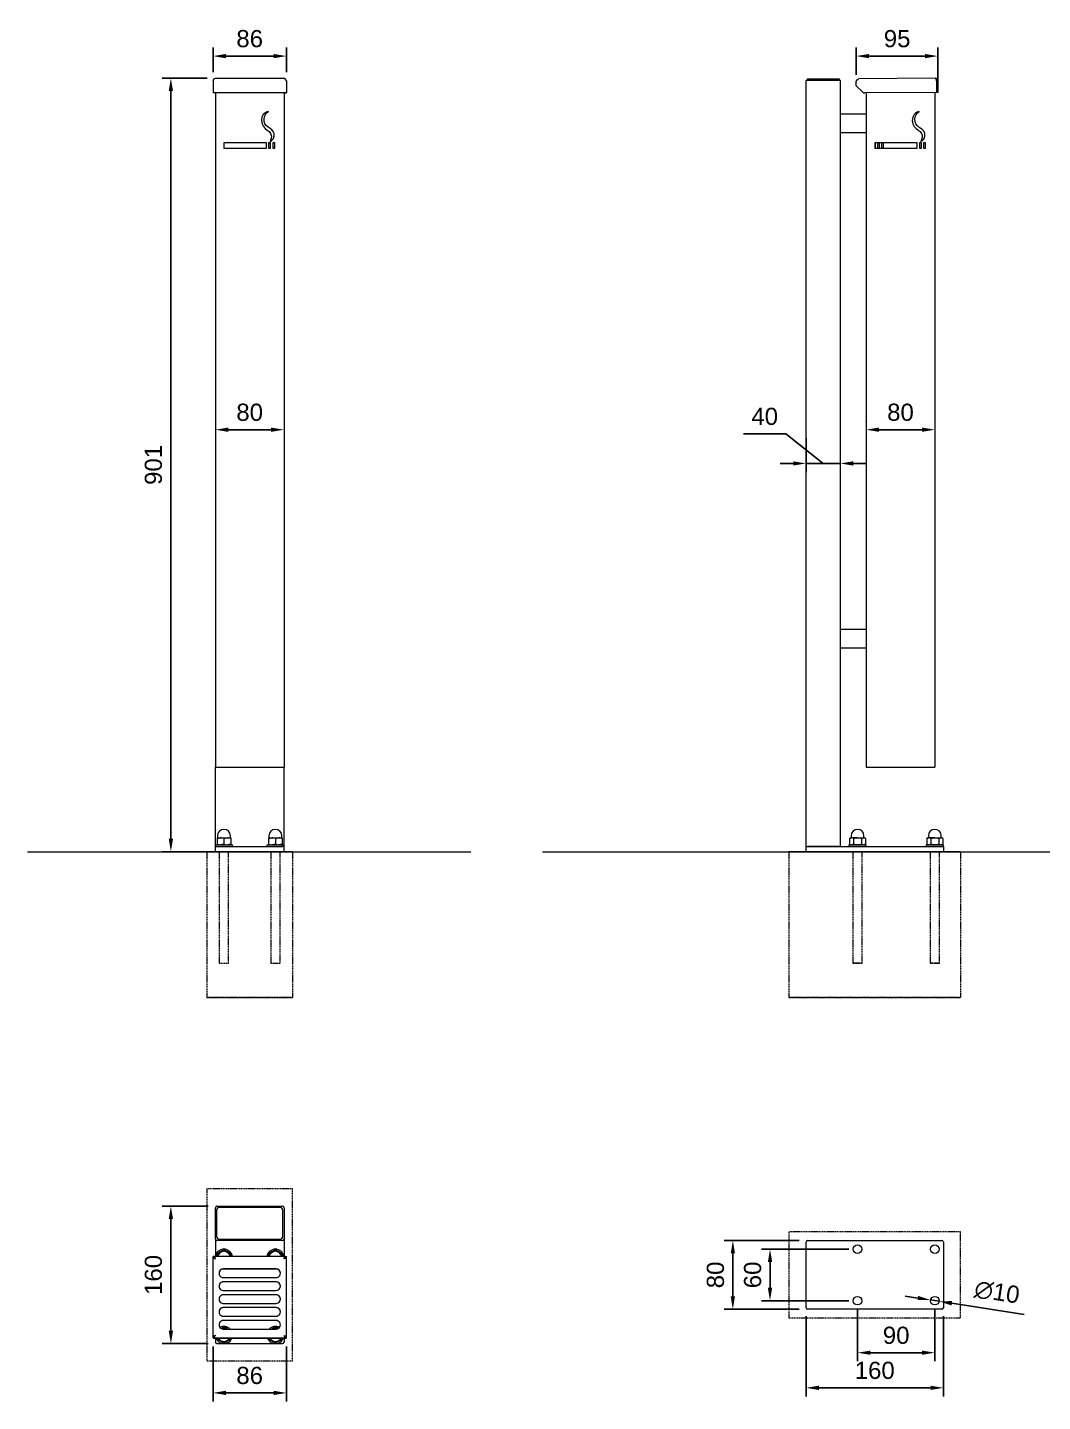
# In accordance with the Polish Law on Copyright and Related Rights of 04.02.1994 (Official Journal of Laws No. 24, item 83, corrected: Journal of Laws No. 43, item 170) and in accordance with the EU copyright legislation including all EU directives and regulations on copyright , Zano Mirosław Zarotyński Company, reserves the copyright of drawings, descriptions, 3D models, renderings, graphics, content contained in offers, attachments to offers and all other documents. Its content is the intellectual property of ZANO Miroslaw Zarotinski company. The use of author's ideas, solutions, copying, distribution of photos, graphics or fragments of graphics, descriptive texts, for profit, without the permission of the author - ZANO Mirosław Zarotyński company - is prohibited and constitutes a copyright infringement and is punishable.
# Model space of a CAD drawing. Header units: millimetres. Extents: x -98 to 2040, y 107 to 1708.
# Drawn here: x -98 to 1084, y 107 to 1708 of the extents above; entities that cross this region are included whole.
import ezdxf

# ---------------------------------------------------------------- set-up
doc = ezdxf.new("R2010")
doc.units = ezdxf.units.MM
doc.linetypes.add('HIDDEN', pattern=[1.905, 1.27, -0.635])
for name, color, linetype, lineweight in [('ZANO_R', 7, 'Continuous', 0), ('ZANO_R_przerywana', 7, 'HIDDEN', 0), ('ZANO_W', 1, 'Continuous', 0)]:
    doc.layers.add(name, color=color, linetype=linetype, lineweight=lineweight)
doc.styles.add('Arial', font='arial.ttf')
doc.styles.get("Standard").update_dxf_attribs({"font": 'ARIALUNI.TTF'})
doc.dimstyles.new('pl i ang', dxfattribs={"dimtxt": 50, "dimasz": 50, "dimexe": 1.25, "dimexo": 0.625, "dimgap": 10, "dimtad": 1, "dimtoh": 1, "dimtxsty": 'Standard', "dimcen": 2.5, "dimclrd": 1, "dimclre": 1, "dimclrt": 1, "dimadec": 0, "dimazin": 0, "dimtfac": 1, "dimtmove": 0, "dimatfit": 3, "dimfxl": 1, "dimarcsym": 1})

# ---------------------------------------------------------------- blocks, each defined once
blk = doc.blocks.new('*D413')
at = {"layer": 'ZANO_W', "color": 1, "lineweight": -2}
for p, q in [((868.7, 214.9), (868.7, 154.3)), ((958.7, 214.9), (958.7, 154.3)), ((883.7, 164.3), (943.7, 164.3))]:
    blk.add_line(p, q, dxfattribs=at)
at = {"layer": 'ZANO_W', "color": 1}
for points in [[(883.7, 166.8), (883.7, 161.8), (868.7, 164.3)], [(943.7, 161.8), (943.7, 166.8), (958.7, 164.3)]]:
    blk.add_solid(points, dxfattribs=at)
at = {"layer": 'ZANO_W', "color": 1, "insert": (913.7, 184.5), "char_height": 20, "attachment_point": 5, "style": 'Arial'}
blk.add_mtext('90', dxfattribs=at)
blk = doc.blocks.new('*D415')
at = {"layer": 'ZANO_W', "color": 1, "lineweight": -2}
for p, q in [((112.3, 335), (58.7, 335)), ((68.7, 189.9), (68.7, 320)), ((112.3, 174.9), (58.7, 174.9))]:
    blk.add_line(p, q, dxfattribs=at)
at = {"layer": 'ZANO_W', "color": 1}
for points in [[(71.2, 320), (66.2, 320), (68.7, 335)], [(66.2, 189.9), (71.2, 189.9), (68.7, 174.9)]]:
    blk.add_solid(points, dxfattribs=at)
at = {"layer": 'ZANO_W', "color": 1, "insert": (48.4, 254.9), "char_height": 20, "attachment_point": 5, "rotation": 90, "style": 'Arial'}
blk.add_mtext('160', dxfattribs=at)
blk = doc.blocks.new('*D416')
at = {"layer": 'ZANO_W', "color": 1, "lineweight": -2}
for p, q in [((117.8, 171.5), (117.8, 107.5)), ((203.3, 171.5), (203.3, 107.5)), ((132.8, 117.5), (188.3, 117.5))]:
    blk.add_line(p, q, dxfattribs=at)
at = {"layer": 'ZANO_W', "color": 1}
for points in [[(132.8, 120), (132.8, 115), (117.8, 117.5)], [(188.3, 115), (188.3, 120), (203.3, 117.5)]]:
    blk.add_solid(points, dxfattribs=at)
at = {"layer": 'ZANO_W', "color": 1, "insert": (160.5, 137.7), "char_height": 20, "attachment_point": 5, "style": 'Arial'}
blk.add_mtext('86', dxfattribs=at)
blk = doc.blocks.new('*D417')
at = {"layer": 'ZANO_W', "color": 1, "lineweight": -2}
for p, q in [((110.8, 1648.5), (58.7, 1648.5)), ((68.7, 1633.5), (68.7, 762.8)), ((110.5, 747.8), (58.7, 747.8))]:
    blk.add_line(p, q, dxfattribs=at)
at = {"layer": 'ZANO_W', "color": 1}
for points in [[(71.2, 1633.5), (66.2, 1633.5), (68.7, 1648.5)], [(66.2, 762.8), (71.2, 762.8), (68.7, 747.8)]]:
    blk.add_solid(points, dxfattribs=at)
at = {"layer": 'ZANO_W', "color": 1, "insert": (48.4, 1198.2), "char_height": 20, "attachment_point": 5, "rotation": 90, "style": 'Arial'}
blk.add_mtext('901', dxfattribs=at)
blk = doc.blocks.new('*D418')
at = {"layer": 'ZANO_W', "color": 1, "lineweight": -2}
for p, q in [((120.5, 1249.2), (120.5, 1249.2)), ((200.5, 1249.2), (200.5, 1249.2)), ((135.5, 1239.2), (185.5, 1239.2))]:
    blk.add_line(p, q, dxfattribs=at)
at = {"layer": 'ZANO_W', "color": 1}
for points in [[(135.5, 1241.7), (135.5, 1236.7), (120.5, 1239.2)], [(185.5, 1236.7), (185.5, 1241.7), (200.5, 1239.2)]]:
    blk.add_solid(points, dxfattribs=at)
at = {"layer": 'ZANO_W', "color": 1, "insert": (160.5, 1259.4), "char_height": 20, "attachment_point": 5, "style": 'Arial'}
blk.add_mtext('80', dxfattribs=at)
blk = doc.blocks.new('*D419')
at = {"layer": 'ZANO_W', "color": 1, "lineweight": -2}
for p, q in [((117.8, 1655.5), (117.8, 1684.3)), ((203.3, 1655.5), (203.3, 1684.3)), ((132.8, 1674.3), (188.3, 1674.3))]:
    blk.add_line(p, q, dxfattribs=at)
at = {"layer": 'ZANO_W', "color": 1}
for points in [[(132.8, 1676.8), (132.8, 1671.8), (117.8, 1674.3)], [(188.3, 1671.8), (188.3, 1676.8), (203.3, 1674.3)]]:
    blk.add_solid(points, dxfattribs=at)
at = {"layer": 'ZANO_W', "color": 1, "insert": (160.5, 1694.5), "char_height": 20, "attachment_point": 5, "style": 'Arial'}
blk.add_mtext('86', dxfattribs=at)
blk = doc.blocks.new('*D420')
at = {"layer": 'ZANO_W', "color": 1, "lineweight": -2}
for p, q in [((808.7, 206.7), (808.7, 113.4)), ((968.7, 206.7), (968.7, 113.4)), ((953.7, 123.4), (823.7, 123.4))]:
    blk.add_line(p, q, dxfattribs=at)
at = {"layer": 'ZANO_W', "color": 1}
for points in [[(823.7, 125.9), (823.7, 120.9), (808.7, 123.4)], [(953.7, 120.9), (953.7, 125.9), (968.7, 123.4)]]:
    blk.add_solid(points, dxfattribs=at)
at = {"layer": 'ZANO_W', "color": 1, "insert": (888.7, 143.6), "char_height": 20, "attachment_point": 5, "style": 'Arial'}
blk.add_mtext('160', dxfattribs=at)
blk = doc.blocks.new('*D422')
at = {"layer": 'ZANO_W', "color": 1, "lineweight": -2}
for p, q in [((858.7, 284.9), (756.7, 284.9)), ((766.7, 269.9), (766.7, 239.9)), ((858.7, 224.9), (756.7, 224.9))]:
    blk.add_line(p, q, dxfattribs=at)
at = {"layer": 'ZANO_W', "color": 1}
for points in [[(769.2, 269.9), (764.2, 269.9), (766.7, 284.9)], [(764.2, 239.9), (769.2, 239.9), (766.7, 224.9)]]:
    blk.add_solid(points, dxfattribs=at)
at = {"layer": 'ZANO_W', "color": 1, "insert": (746.5, 254.9), "char_height": 20, "attachment_point": 5, "rotation": 90, "style": 'Arial'}
blk.add_mtext('60', dxfattribs=at)
blk = doc.blocks.new('*D423')
at = {"layer": 'ZANO_W', "color": 1, "lineweight": -2}
for p, q in [((800.5, 295), (713.4, 295)), ((723.4, 280), (723.4, 229.9)), ((800.5, 214.9), (713.4, 214.9))]:
    blk.add_line(p, q, dxfattribs=at)
at = {"layer": 'ZANO_W', "color": 1}
for points in [[(725.9, 280), (720.9, 280), (723.4, 295)], [(720.9, 229.9), (725.9, 229.9), (723.4, 214.9)]]:
    blk.add_solid(points, dxfattribs=at)
at = {"layer": 'ZANO_W', "color": 1, "insert": (703.2, 254.9), "char_height": 20, "attachment_point": 5, "rotation": 90, "style": 'Arial'}
blk.add_mtext('80', dxfattribs=at)
blk = doc.blocks.new('*D424')
at = {"layer": 'ZANO_W', "color": 1, "lineweight": -2}
for p, q in [((878.7, 1248.9), (878.7, 1249.2)), ((958.7, 1249.2), (958.7, 1249.2)), ((893.7, 1239.2), (943.7, 1239.2))]:
    blk.add_line(p, q, dxfattribs=at)
at = {"layer": 'ZANO_W', "color": 1}
for points in [[(893.7, 1241.7), (893.7, 1236.7), (878.7, 1239.2)], [(943.7, 1236.7), (943.7, 1241.7), (958.7, 1239.2)]]:
    blk.add_solid(points, dxfattribs=at)
at = {"layer": 'ZANO_W', "color": 1, "insert": (918.7, 1259.4), "char_height": 20, "attachment_point": 5, "style": 'Arial'}
blk.add_mtext('80', dxfattribs=at)
blk = doc.blocks.new('*D425')
at = {"layer": 'ZANO_W', "color": 1, "lineweight": -2}
for p, q in [((735.8, 1234.4), (785.2, 1234.4)), ((785.2, 1234.4), (828.7, 1199.9)), ((808.7, 1229.2), (808.7, 1189.9)), ((848.7, 1209.9), (848.7, 1209.9)), ((793.7, 1199.9), (778.7, 1199.9)), ((848.7, 1199.9), (808.7, 1199.9)), ((863.7, 1199.9), (878.7, 1199.9))]:
    blk.add_line(p, q, dxfattribs=at)
at = {"layer": 'ZANO_W', "color": 1}
for points in [[(793.7, 1197.4), (793.7, 1202.4), (808.7, 1199.9)], [(863.7, 1202.4), (863.7, 1197.4), (848.7, 1199.9)]]:
    blk.add_solid(points, dxfattribs=at)
at = {"layer": 'ZANO_W', "color": 1, "insert": (760.5, 1254.6), "char_height": 20, "attachment_point": 5, "style": 'Arial'}
blk.add_mtext('40', dxfattribs=at)
blk = doc.blocks.new('*D426')
at = {"layer": 'ZANO_W', "color": 1, "lineweight": -2}
for p, q in [((867.2, 1652.3), (867.2, 1684.3)), ((962.3, 1642), (962.3, 1684.3)), ((947.3, 1674.3), (882.2, 1674.3))]:
    blk.add_line(p, q, dxfattribs=at)
at = {"layer": 'ZANO_W', "color": 1}
for points in [[(882.2, 1676.8), (882.2, 1671.8), (867.2, 1674.3)], [(947.3, 1671.8), (947.3, 1676.8), (962.3, 1674.3)]]:
    blk.add_solid(points, dxfattribs=at)
at = {"layer": 'ZANO_W', "color": 1, "insert": (914.8, 1694.5), "char_height": 20, "attachment_point": 5, "style": 'Arial'}
blk.add_mtext('95', dxfattribs=at)
blk = doc.blocks.new('*D427')
at = {"layer": 'ZANO_W', "color": 1, "lineweight": -2}
for p, q in [((939, 228), (924.1, 230.3)), ((953.8, 225.7), (963.7, 224.2)), ((1062.8, 208.8), (978.5, 221.9))]:
    blk.add_line(p, q, dxfattribs=at)
at = {"layer": 'ZANO_W', "color": 1}
for points in [[(938.6, 225.5), (939.3, 230.5), (953.8, 225.7)], [(978.9, 224.4), (978.1, 219.4), (963.7, 224.2)]]:
    blk.add_solid(points, dxfattribs=at)
at = {"layer": 'ZANO_W', "color": 1, "insert": (1031.2, 234.7), "char_height": 20, "attachment_point": 5, "rotation": 351.1793, "style": 'Arial'}
blk.add_mtext('∅10', dxfattribs=at)

msp = doc.modelspace()

# ---------------------------------------------------------------- linework, layer by layer
at = {"layer": 'ZANO_R'}
for p, q in [((120.8, 1648.5), (200.3, 1648.5)), ((959.2, 1648.5), (870.2, 1647.8)), ((117.8, 1645.5), (117.8, 1632)), ((203.3, 1645.5), (203.3, 1632)), ((808.7, 753.8), (808.7, 1645.9)), ((810.5, 1645.9), (808.7, 1645.9)), ((810.2, 1645.9), (810.2, 1647.9)), ((810.2, 1647.9), (813.2, 1647.9)), ((846.9, 1645.9), (810.5, 1645.9)), ((813.2, 1647.9), (844.2, 1647.9)), ((844.2, 1647.9), (847.2, 1647.9)), ((848.7, 1645.9), (846.9, 1645.9)), ((847.2, 1647.9), (847.2, 1645.9)), ((848.7, 753.8), (848.7, 1645.9)), ((867.2, 1639.8), (867.2, 1644.8)), ((874.9, 1632.3), (867.2, 1639.8)), ((960.6, 1645.5), (960.7, 1632)), ((962.2, 1645.5), (960.7, 1645.5)), ((960.7, 1645.5), (960.8, 1632)), ((962.2, 1645.5), (962.3, 1632)), ((117.8, 1632), (203.3, 1632)), ((117.8, 1632), (203.3, 1632)), ((117.8, 1632), (117.8, 1632)), ((119.3, 1632), (117.8, 1632)), ((117.8, 1632), (117.8, 1631.4)), ((119.3, 1631.4), (117.8, 1631.4)), ((119.3, 1632), (119.3, 1631.4)), ((120.5, 1632), (120.5, 846.3)), ((200.5, 1632), (200.5, 846.3)), ((201.8, 1632), (203.3, 1632)), ((201.8, 1632), (201.8, 1631.4)), ((201.8, 1631.4), (203.3, 1631.4)), ((203.3, 1632), (203.3, 1632)), ((203.3, 1632), (203.3, 1631.4)), ((960.7, 1632), (877, 1631.4)), ((878.7, 1631.4), (878.7, 846.3)), ((958.7, 1632), (958.7, 846.3)), ((962.3, 1632), (960.8, 1632)), ((878.7, 1606.5), (848.7, 1606.5)), ((848.7, 1585.2), (878.7, 1585.2)), ((130.5, 1573.1), (130.5, 1567.1)), ((180.1, 1573.1), (130.5, 1573.1)), ((180.1, 1567.1), (180.1, 1573.1)), ((182.5, 1573.1), (182.5, 1567.1)), ((184.9, 1573.1), (182.5, 1573.1)), ((184.9, 1567.1), (184.9, 1573.1)), ((189.7, 1573.1), (187.3, 1573.1)), ((187.3, 1573.1), (187.3, 1567.1)), ((189.7, 1567.1), (189.7, 1573.1)), ((888.7, 1573.1), (888.7, 1567.1)), ((938.3, 1573.1), (888.7, 1573.1)), ((889.5, 1567.1), (889.5, 1573.1)), ((891.9, 1573.1), (891.9, 1567.1)), ((894.3, 1567.1), (894.3, 1573.1)), ((896.7, 1573.1), (896.7, 1567.1)), ((899.1, 1567.1), (899.1, 1573.1)), ((938.3, 1567.1), (938.3, 1573.1)), ((940.7, 1573.1), (940.7, 1567.1)), ((943.1, 1573.1), (940.7, 1573.1)), ((943.1, 1567.1), (943.1, 1573.1)), ((945.5, 1573.1), (945.5, 1567.1)), ((947.9, 1573.1), (945.5, 1573.1)), ((947.9, 1567.1), (947.9, 1573.1)), ((130.5, 1567.1), (180.1, 1567.1)), ((182.5, 1567.1), (184.9, 1567.1)), ((187.3, 1567.1), (189.7, 1567.1)), ((888.7, 1567.1), (938.3, 1567.1)), ((940.7, 1567.1), (943.1, 1567.1)), ((945.5, 1567.1), (947.9, 1567.1)), ((878.7, 1006.5), (848.7, 1006.5)), ((848.7, 985.2), (878.7, 985.2)), ((120.5, 846.3), (126.9, 846.3)), ((120.5, 753.8), (120.5, 846.3)), ((126.9, 846.3), (194.1, 846.3)), ((194.1, 846.3), (200.5, 846.3)), ((200.5, 753.8), (200.5, 846.3)), ((878.7, 846.3), (885.1, 846.3)), ((885.1, 846.3), (952.3, 846.3)), ((952.3, 846.3), (958.7, 846.3)), ((120.5, 755.8), (120.5, 753.8)), ((120.5, 755.8), (134.3, 755.8)), ((120.5, 747.8), (120.5, 753.8)), ((120.5, 753.8), (122.3, 753.8)), ((122.3, 753.8), (198.7, 753.8)), ((122.5, 763.8), (122.5, 763.1)), ((122.5, 763.8), (126.5, 763.8)), ((122.5, 763.1), (122.5, 756.6)), ((122.5, 756.6), (122.5, 755.8)), ((123, 766.3), (123, 764.1)), ((126.5, 763.8), (134.5, 763.8)), ((130.5, 763.1), (130.5, 756.6)), ((134.3, 755.8), (140.5, 755.8)), ((134.5, 763.8), (138.5, 763.8)), ((138, 764.1), (138, 766.3)), ((138.5, 763.8), (138.5, 763.1)), ((138.5, 763.1), (138.5, 756.6)), ((138.5, 756.6), (138.5, 755.8)), ((140.5, 753.8), (140.5, 755.8)), ((180.5, 755.8), (180.5, 753.8)), ((180.5, 755.8), (194.3, 755.8)), ((182.5, 763.8), (182.5, 763.1)), ((182.5, 763.8), (186.5, 763.8)), ((182.5, 763.1), (182.5, 756.6)), ((182.5, 756.6), (182.5, 755.8)), ((183, 766.3), (183, 764.1)), ((186.5, 763.8), (194.5, 763.8)), ((190.5, 763.1), (190.5, 756.6)), ((194.3, 755.8), (200.5, 755.8)), ((194.5, 763.8), (198.5, 763.8)), ((198, 764.1), (198, 766.3)), ((198.5, 763.8), (198.5, 763.1)), ((198.5, 763.1), (198.5, 756.6)), ((198.5, 756.6), (198.5, 755.8)), ((200.5, 753.8), (198.7, 753.8)), ((200.5, 753.8), (200.5, 755.8)), ((200.5, 747.8), (200.5, 753.8)), ((808.7, 747.8), (808.7, 753.8)), ((808.7, 753.8), (810.5, 753.8)), ((810.5, 753.8), (966.9, 753.8)), ((846.9, 753.8), (810.5, 753.8)), ((858.7, 755.8), (858.7, 753.8)), ((858.7, 755.8), (878.7, 755.8)), ((860.7, 763.8), (859.5, 763.1)), ((859.5, 763.1), (859.5, 756.6)), ((859.5, 756.6), (860.7, 755.8)), ((860.7, 763.8), (861.8, 763.8)), ((861.2, 766.3), (861.2, 764.1)), ((868.7, 763.8), (861.8, 763.8)), ((864.1, 763.1), (864.1, 756.6)), ((868.7, 763.8), (875.6, 763.8)), ((873.3, 763.1), (873.3, 756.6)), ((875.6, 763.8), (876.7, 763.8)), ((876.2, 764.1), (876.2, 766.3)), ((878, 763.1), (876.7, 763.8)), ((876.7, 755.8), (878, 756.6)), ((878, 763.1), (878, 756.6)), ((878.7, 753.8), (878.7, 755.8)), ((948.7, 755.8), (948.7, 753.8)), ((948.7, 755.8), (968.7, 755.8)), ((950.7, 763.8), (949.5, 763.1)), ((949.5, 763.1), (949.5, 756.6)), ((949.5, 756.6), (950.7, 755.8)), ((950.7, 763.8), (951.8, 763.8)), ((951.2, 766.3), (951.2, 764.1)), ((958.7, 763.8), (951.8, 763.8)), ((954.1, 763.1), (954.1, 756.6)), ((958.7, 763.8), (965.6, 763.8)), ((963.3, 763.1), (963.3, 756.6)), ((965.6, 763.8), (966.7, 763.8)), ((966.2, 764.1), (966.2, 766.3)), ((968, 763.1), (966.7, 763.8)), ((966.7, 755.8), (968, 756.6)), ((966.9, 753.8), (968.7, 753.8)), ((968, 763.1), (968, 756.6)), ((968.7, 753.8), (968.7, 755.8)), ((968.7, 753.8), (968.7, 747.8)), ((-98.4, 747.8), (418.1, 747.8)), ((110.5, 747.8), (210.5, 747.8)), ((210.5, 747.8), (110.5, 747.8)), ((125, 747.8), (136, 747.8)), ((125, 747.8), (136, 747.8)), ((185, 747.8), (196, 747.8)), ((185, 747.8), (196, 747.8)), ((501.7, 747.8), (1216.1, 747.8)), ((788.7, 747.8), (988.7, 747.8)), ((988.7, 747.8), (788.7, 747.8)), ((874.2, 747.8), (863.2, 747.8)), ((874.2, 747.8), (863.2, 747.8)), ((964.2, 747.8), (953.2, 747.8)), ((964.2, 747.8), (953.2, 747.8)), ((120.5, 296.8), (120.5, 333.2)), ((122, 330.5), (122, 299.5)), ((122.3, 335), (198.7, 335)), ((196, 333.5), (125, 333.5)), ((199, 299.5), (199, 330.5)), ((200.5, 333.2), (200.5, 296.8)), ((120.5, 296.8), (120.5, 276.5)), ((198.7, 295), (122.3, 295)), ((125, 296.5), (196, 296.5)), ((200.5, 296.8), (200.5, 276.5)), ((808.7, 216.7), (808.7, 293.2)), ((810.5, 295), (966.9, 295)), ((968.7, 293.2), (968.7, 216.7)), ((117.8, 183.1), (117.8, 276.5)), ((119.3, 276.5), (117.8, 276.5)), ((201.7, 276.5), (119.4, 276.5)), ((119.4, 275.8), (119.4, 276.5)), ((120.8, 273.5), (120.8, 273.5)), ((122.5, 279.6), (122.5, 276.5)), ((138.5, 279.6), (138.5, 276.5)), ((182.5, 279.6), (182.5, 276.5)), ((198.5, 279.6), (198.5, 276.5)), ((200.3, 273.5), (200.3, 273.5)), ((201.7, 275.8), (201.7, 276.5)), ((201.8, 276.5), (203.3, 276.5)), ((203.3, 183.1), (203.3, 276.5)), ((191.8, 261.7), (129.2, 261.7)), ((191.3, 261.8), (129.8, 261.8)), ((191.3, 261.8), (129.8, 261.8)), ((129.8, 251.8), (191.3, 251.8)), ((191.3, 246.8), (129.8, 246.8)), ((191.3, 246.8), (129.8, 246.8)), ((129.8, 236.8), (191.3, 236.8)), ((191.3, 231.8), (129.8, 231.8)), ((191.3, 231.8), (129.8, 231.8)), ((129.8, 221.8), (191.3, 221.8)), ((191.3, 216.8), (129.8, 216.8)), ((191.3, 216.8), (129.8, 216.8)), ((966.9, 214.9), (810.5, 214.9)), ((129.8, 206.8), (191.3, 206.8)), ((191.3, 201.8), (129.8, 201.8)), ((191.3, 201.8), (129.8, 201.8)), ((118.2, 183.1), (117.8, 183.1)), ((117.8, 181.5), (117.8, 183)), ((117.8, 181.5), (203.3, 181.5)), ((117.8, 181.4), (203.3, 181.4)), ((120.5, 181.4), (120.5, 176.7)), ((122.5, 181.4), (122.5, 180.3)), ((129.8, 191.8), (191.3, 191.8)), ((134.6, 191.8), (134.5, 191.9)), ((138.5, 181.4), (138.5, 180.3)), ((182.5, 181.4), (182.5, 180.3)), ((186.4, 191.8), (186.5, 191.9)), ((198.5, 181.4), (198.5, 180.3)), ((200.5, 181.4), (200.5, 176.7)), ((202.8, 183.1), (203.3, 183.1)), ((203.3, 181.5), (203.3, 183)), ((122.3, 174.9), (198.7, 174.9))]:
    msp.add_line(p, q, dxfattribs=at)
at = {"layer": 'ZANO_R', "flags": 128}
for points in [[(117.8, 1645.5), (118.5, 1646.7), (119.3, 1647.7), (120, 1648.3), (120.8, 1648.5)], [(203.3, 1645.5), (202.5, 1646.7), (201.7, 1647.7), (201, 1648.3), (200.3, 1648.5)], [(959.2, 1648.5), (959.5, 1648.3), (959.9, 1647.6), (960.2, 1646.7), (960.6, 1645.5)], [(867.2, 1644.8), (867.9, 1646), (868.7, 1647), (869.4, 1647.6), (870.2, 1647.8)], [(960.7, 1645.5), (960.5, 1646.3), (960.3, 1646.4)], [(182.4, 1609.8), (180, 1609.1), (178, 1607.8), (176.3, 1606.1), (174.8, 1603), (174.3, 1599.3), (174.9, 1595.5), (176.5, 1592.2), (178.6, 1589.9), (181, 1588.1), (183.3, 1586.3), (184.9, 1584), (185.6, 1582.3), (185.8, 1581), (185.8, 1580.1), (185.7, 1579.3), (185.5, 1578.4), (185, 1577), (184.3, 1575)], [(184.3, 1575), (185.9, 1575.8), (187.2, 1577), (188.2, 1578.5), (189, 1581.2), (189, 1584), (188, 1586.4), (186.3, 1588.3), (184.2, 1590), (181.9, 1591.5), (179.8, 1593.3), (178.3, 1595.5), (177.5, 1598.1), (177.3, 1600.8), (177.7, 1603.5), (178.7, 1606), (180.3, 1608.1), (182.4, 1609.8)], [(940.6, 1609.8), (938.2, 1609.1), (936.2, 1607.8), (934.5, 1606.1), (933, 1603), (932.5, 1599.3), (933.2, 1595.5), (934.7, 1592.2), (936.8, 1589.9), (939.2, 1588.1), (941.5, 1586.3), (943.1, 1584), (943.9, 1582.3), (944, 1581), (944, 1580.1), (943.9, 1579.3), (943.7, 1578.4), (943.2, 1577), (942.5, 1575)], [(942.5, 1575), (944.1, 1575.8), (945.5, 1577), (946.4, 1578.5), (947.2, 1581.2), (947.2, 1584), (946.2, 1586.4), (944.5, 1588.3), (942.4, 1590), (940.1, 1591.5), (938, 1593.3), (936.5, 1595.5), (935.7, 1598.1), (935.6, 1600.8), (936, 1603.5), (936.9, 1606), (938.5, 1608.1), (940.6, 1609.8)], [(122.5, 763.1), (124.5, 763.6), (126.5, 763.8)], [(130.5, 756.6), (128.5, 756), (126.5, 755.8)], [(130.5, 763.1), (132.5, 763.6), (134.5, 763.8)], [(138.5, 756.6), (136.5, 756), (134.5, 755.8)], [(182.5, 763.1), (184.5, 763.6), (186.5, 763.8)], [(190.5, 756.6), (188.5, 756), (186.5, 755.8)], [(190.5, 763.1), (192.5, 763.6), (194.5, 763.8)], [(198.5, 756.6), (196.5, 756), (194.5, 755.8)], [(859.5, 763.1), (860.6, 763.6), (861.8, 763.8)], [(864.1, 756.6), (863, 756), (861.8, 755.8)], [(864.1, 763.1), (867.5, 763.8), (868.7, 763.8)], [(868.7, 755.8), (867.5, 755.9), (864.1, 756.6)], [(868.7, 763.8), (872.3, 763.4), (873.3, 763.1)], [(873.3, 756.6), (872.3, 756.3), (868.7, 755.8)], [(873.3, 763.1), (874.5, 763.6), (875.6, 763.8)], [(878, 756.6), (876.8, 756), (875.6, 755.8)], [(949.5, 763.1), (950.6, 763.6), (951.8, 763.8)], [(954.1, 756.6), (953, 756), (951.8, 755.8)], [(954.1, 763.1), (957.5, 763.8), (958.7, 763.8)], [(958.7, 755.8), (957.5, 755.9), (954.1, 756.6)], [(958.7, 763.8), (962.3, 763.4), (963.3, 763.1)], [(963.3, 756.6), (962.3, 756.3), (958.7, 755.8)], [(963.3, 763.1), (964.5, 763.6), (965.6, 763.8)], [(968, 756.6), (966.8, 756), (965.6, 755.8)], [(117.8, 276.5), (118, 275.7), (118.6, 275), (119.6, 274.2), (120.8, 273.5)], [(120.8, 273.5), (120.4, 274.5), (120.1, 275.4), (119.8, 276.1), (119.5, 276.4), (119.4, 276.5)], [(126.5, 281.9), (126.2, 281.7), (124.4, 280.6), (122.5, 279.6)], [(130.5, 284.2), (128.5, 283.1), (126.5, 281.9)], [(134.5, 281.9), (134.2, 282), (132.4, 283.1), (130.5, 284.2)], [(138.5, 279.6), (136.5, 280.7), (134.5, 281.9)], [(186.5, 281.9), (186.2, 281.7), (184.4, 280.6), (182.5, 279.6)], [(190.5, 284.2), (188.5, 283.1), (186.5, 281.9)], [(194.5, 281.9), (194.2, 282), (192.4, 283.1), (190.5, 284.2)], [(198.5, 279.6), (196.5, 280.7), (194.5, 281.9)], [(203.3, 276.5), (203, 275.7), (202.4, 275), (201.4, 274.2), (200.3, 273.5)], [(200.3, 273.5), (200.6, 274.5), (200.9, 275.4), (201.2, 276.1), (201.5, 276.4), (201.7, 276.5)], [(130.5, 194.2), (128.5, 193.1), (127.5, 192.4)], [(134.5, 191.9), (134.2, 192), (132.4, 193.1), (130.5, 194.2)], [(190.5, 194.2), (188.5, 193.1), (186.5, 191.9)], [(193.6, 192.4), (192.4, 193.1), (190.5, 194.2)], [(117.8, 181.5), (118.5, 181.7), (119.3, 182.4), (120, 183.4), (120.8, 184.5)], [(120.8, 184.5), (119.6, 184.1), (118.6, 183.8), (118, 183.4), (117.8, 183.1)], [(122.5, 180.3), (124.5, 179.2), (126.5, 178)], [(126.5, 178), (126.8, 177.9), (128.6, 176.8), (130.5, 175.7)], [(130.5, 175.7), (132.5, 176.8), (134.5, 178)], [(134.5, 178), (134.8, 178.2), (136.6, 179.3), (138.5, 180.3)], [(182.5, 180.3), (184.5, 179.2), (186.5, 178)], [(186.5, 178), (186.8, 177.9), (188.6, 176.8), (190.5, 175.7)], [(190.5, 175.7), (192.5, 176.8), (194.5, 178)], [(194.5, 178), (194.8, 178.2), (196.6, 179.3), (198.5, 180.3)], [(203.3, 181.5), (202.5, 181.7), (201.7, 182.4), (201, 183.4), (200.3, 184.5)], [(200.3, 184.5), (201.4, 184.1), (202.4, 183.8), (203, 183.4), (203.3, 183.1)]]:
    msp.add_lwpolyline(points, dxfattribs=at)
at = {"layer": 'ZANO_R'}
for centre in [(868.7, 284.9), (958.7, 284.9), (868.7, 224.9), (958.7, 224.9)]:
    msp.add_circle(centre, 5, dxfattribs=at)
for centre, radius, start, end in [((959.2, 1645.5), 3, 0.4228, 90.421), ((877, 1634.4), 3, 225.4224, 270.4224), ((130.5, 766.3), 7.5, 0, 180), ((190.5, 766.3), 7.5, 0, 180), ((868.7, 766.3), 7.5, 90, 180), ((868.7, 766.3), 7.5, 0, 90), ((958.7, 766.3), 7.5, 90, 180), ((958.7, 766.3), 7.5, 0, 90), ((126.6, 768), 12.1, 250.2271, 269.5167), ((122.8, 764.1), 0.25, 270, 0), ((126.4, 751.7), 12.1, 70.2272, 89.5166), ((134.6, 768), 12.1, 250.2271, 269.5167), ((134.4, 751.7), 12.1, 70.2272, 89.5166), ((138.3, 764.1), 0.25, 180, 270), ((186.6, 768), 12.1, 250.2271, 269.5167), ((182.8, 764.1), 0.25, 270, 0), ((186.4, 751.7), 12.1, 70.2272, 89.5166), ((194.6, 768), 12.1, 250.2271, 269.5167), ((194.4, 751.7), 12.1, 70.2272, 89.5166), ((198.3, 764.1), 0.25, 180, 270), ((861.9, 760.2), 4.4, 236.8584, 268.7573), ((861, 764.1), 0.25, 270, 0), ((861.7, 759.4), 4.4, 56.8586, 88.7571), ((875.7, 760.2), 4.4, 236.8585, 268.7572), ((875.5, 759.4), 4.4, 56.8586, 88.7571), ((876.5, 764.1), 0.25, 180, 270), ((951.9, 760.2), 4.4, 236.8585, 268.7574), ((951, 764.1), 0.25, 270, 0), ((951.7, 759.4), 4.4, 56.8587, 88.757), ((965.7, 760.2), 4.4, 236.8585, 268.7572), ((965.6, 759.4), 4.4, 56.8586, 88.7572), ((966.5, 764.1), 0.25, 180, 270), ((122.3, 333.2), 1.8, 90, 180), ((125, 330.5), 3, 90, 180), ((196, 330.5), 3, 0, 90), ((198.7, 333.2), 1.8, 0, 90), ((122.3, 296.8), 1.8, 180, 270), ((125, 299.5), 3, 180, 270), ((196, 299.5), 3, 270, 0), ((198.7, 296.8), 1.8, 270, 0), ((810.5, 293.2), 1.8, 90, 180), ((966.9, 293.2), 1.8, 0, 90), ((124.5, 277.2), 5.29, 188.2262, 225.0746), ((117.1, 271.8), 4.01, 24.9012, 46.701), ((130.5, 274.9), 10, 8.7329, 171.2671), ((130.5, 274.9), 8, 120, 169.0598), ((130.5, 274.9), 7.5, 11.6795, 168.3205), ((130.5, 274.9), 8, 60, 120), ((130.5, 274.9), 8, 10.9402, 60), ((190.5, 274.9), 10, 8.7329, 171.2671), ((190.5, 274.9), 8, 120, 169.0598), ((190.5, 274.9), 7.5, 11.6795, 168.3205), ((190.5, 274.9), 8, 60, 120), ((190.5, 274.9), 8, 10.9402, 60), ((196.5, 277.2), 5.29, 314.9254, 351.7738), ((203.9, 271.8), 4.01, 133.299, 155.0988), ((129.8, 256.8), 5, 89.9988, 270.0012), ((129.8, 256.8), 5, 89.9992, 179.9992), ((191.3, 256.8), 5, 269.9988, 90.0012), ((191.3, 256.8), 5, 0.0008, 90.0008), ((129.8, 241.8), 5, 89.9988, 270.0012), ((129.8, 241.8), 5, 89.9992, 179.9992), ((191.3, 241.8), 5, 269.9988, 90.0012), ((191.3, 241.8), 5, 0.0008, 90.0008), ((129.8, 226.8), 5, 89.9988, 270.0012), ((129.8, 226.8), 5, 89.9992, 179.9992), ((191.3, 226.8), 5, 269.9988, 90.0012), ((191.3, 226.8), 5, 0.0008, 90.0008), ((129.8, 211.8), 5, 89.9989, 270.0011), ((129.8, 211.8), 5, 89.9992, 179.9993), ((191.3, 211.8), 5, 269.9989, 90.0011), ((191.3, 211.8), 5, 0.0007, 90.0008), ((810.5, 216.7), 1.8, 180, 270), ((966.9, 216.7), 1.8, 270, 0), ((129.8, 196.8), 5, 89.9988, 270.0012), ((129.8, 196.8), 5, 89.999, 179.9994), ((130.5, 184.9), 10, 43.1782, 118.2098), ((130.5, 184.9), 8, 60, 112.3502), ((130.5, 184.9), 7.5, 65.8334, 108.4604), ((190.5, 184.9), 10, 61.7902, 136.8218), ((190.5, 184.9), 8, 67.6498, 120), ((190.5, 184.9), 7.5, 71.5396, 114.1666), ((191.3, 196.8), 5, 269.9988, 90.0012), ((191.3, 196.8), 5, 0.0006, 90.001), ((116.9, 188.3), 5.43, 278.7059, 314.76), ((122.7, 180.5), 4.39, 115.8054, 135.1087), ((122.3, 176.7), 1.8, 180, 270), ((130.5, 184.9), 10, 200.9692, 292.4483), ((130.5, 184.9), 8, 206.5726, 240), ((130.5, 184.9), 7.5, 208.4997, 331.5003), ((130.5, 184.9), 8, 240, 300), ((130.5, 184.9), 10, 292.4483, 339.0308), ((130.5, 184.9), 8, 300, 333.4274), ((190.5, 184.9), 10, 200.9692, 292.4483), ((190.5, 184.9), 8, 206.5726, 240), ((190.5, 184.9), 7.5, 208.4997, 331.5003), ((190.5, 184.9), 8, 240, 300), ((190.5, 184.9), 10, 292.4483, 339.0308), ((190.5, 184.9), 8, 300, 333.4274), ((198.7, 176.7), 1.8, 270, 0), ((204.1, 188.3), 5.43, 225.24, 261.2941), ((198.3, 180.5), 4.39, 44.8913, 64.1946)]:
    msp.add_arc(centre, radius, start, end, dxfattribs=at)
at = {"layer": 'ZANO_R_przerywana'}
for p, q in [((110.5, 747.8), (110.5, 577.8)), ((110.5, 747.8), (110.5, 577.8)), ((125, 747.8), (125, 617.8)), ((136, 617.8), (136, 747.8)), ((185, 747.8), (185, 617.8)), ((196, 617.8), (196, 747.8)), ((210.5, 747.8), (210.5, 577.8)), ((210.5, 747.8), (210.5, 577.8)), ((788.7, 747.8), (788.7, 577.8)), ((788.7, 747.8), (788.7, 577.8)), ((863.2, 747.8), (863.2, 617.8)), ((874.2, 617.8), (874.2, 747.8)), ((953.2, 747.8), (953.2, 617.8)), ((964.2, 617.8), (964.2, 747.8)), ((988.7, 747.8), (988.7, 577.8)), ((988.7, 747.8), (988.7, 577.8)), ((125, 617.8), (136, 617.8)), ((125, 617.8), (136, 617.8)), ((185, 617.8), (196, 617.8)), ((185, 617.8), (196, 617.8)), ((863.2, 617.8), (874.2, 617.8)), ((874.2, 617.8), (863.2, 617.8)), ((953.2, 617.8), (964.2, 617.8)), ((964.2, 617.8), (953.2, 617.8)), ((110.5, 577.8), (210.5, 577.8)), ((210.5, 577.8), (110.5, 577.8)), ((788.7, 577.8), (988.7, 577.8)), ((988.7, 577.8), (788.7, 577.8)), ((210.5, 355), (110.5, 355)), ((110.5, 355), (110.5, 154.9)), ((210.5, 154.9), (210.5, 355)), ((788.7, 305), (788.7, 204.9)), ((988.7, 305), (788.7, 305)), ((988.7, 204.9), (988.7, 305)), ((788.7, 204.9), (988.7, 204.9)), ((110.5, 154.9), (210.5, 154.9))]:
    msp.add_line(p, q, dxfattribs=at)

# ---------------------------------------------------------------- dimensions: what is measured, and where the dimension line sits
at = {"layer": 'ZANO_W'}
for base, p1, p2, picture, middle in [((203.2549, 1674.2825), (117.7532, 1645.5197), (203.2549, 1645.5197), '*D419', (160.5041, 1694.4939)), ((867.2, 1674.3), (962.3, 1632), (867.2, 1642.3), '*D426', (914.8, 1694.5)), ((200.5, 1239.2), (120.5, 1239.2), (200.5, 1239.2), '*D418', (160.5, 1259.4)), ((958.7, 1239.2), (878.7, 1238.9), (958.7, 1239.2), '*D424', (918.7, 1259.4)), ((203.2549, 117.4687), (117.7532, 181.4687), (203.2549, 181.4687), '*D416', (160.5041, 137.6802))]:
    dim = msp.add_linear_dim(base=base, p1=p1, p2=p2, dimstyle='pl i ang', override={"dimtxt": 20, "dimasz": 15, "dimexe": 10, "dimexo": 10, "dimtoh": 0, "dimdec": 0, "dimtxsty": 'Arial', "dimtdec": 0, "dimtmove": 1}, dxfattribs=at)
    dim.commit()
    dim.dimension.update_dxf_attribs({"geometry": picture, "text_midpoint": middle})
for base, p1, p2, angle, picture, middle in [((68.7, 747.8), (120.8, 1648.5), (120.5, 747.8), 90, '*D417', (48.4, 1198.2)), ((68.7, 335), (122.3, 174.9), (122.3, 335), 90, '*D415', (48.4, 254.9)), ((723.4, 214.9), (810.5, 295), (810.5, 214.9), 90, '*D423', (703.2, 254.9)), ((766.7, 224.9), (868.7, 284.9), (868.7, 224.9), 90, '*D422', (746.5, 254.9)), ((958.7, 164.3), (868.7, 224.9), (958.7, 224.9), 180, '*D413', (913.7, 184.5)), ((808.7, 123.4), (968.7, 216.7), (808.7, 216.7), 180, '*D420', (888.7, 143.6))]:
    dim = msp.add_linear_dim(base=base, p1=p1, p2=p2, angle=angle, dimstyle='pl i ang', override={"dimtxt": 20, "dimasz": 15, "dimexe": 10, "dimexo": 10, "dimtoh": 0, "dimdec": 0, "dimtxsty": 'Arial', "dimtdec": 0, "dimtmove": 1}, dxfattribs=at)
    dim.commit()
    dim.dimension.update_dxf_attribs({"geometry": picture, "text_midpoint": middle})
dim = msp.add_linear_dim(base=(808.7, 1199.9), p1=(848.7, 1199.9), p2=(808.7, 1239.2), dimstyle='pl i ang', override={"dimtxt": 20, "dimasz": 15, "dimexe": 10, "dimexo": 10, "dimtoh": 0, "dimdec": 0, "dimtxsty": 'Arial', "dimtdec": 0, "dimtmove": 1}, dxfattribs=at)
dim.commit()
dim.dimension.update_dxf_attribs({"geometry": '*D425', "text_midpoint": (775.2, 1234.4), "dimtype": 160})
dim = msp.add_diameter_dim_2p(p1=(953.8, 225.7), p2=(963.7, 224.2), dimstyle='pl i ang', override={"dimtxt": 20, "dimasz": 15, "dimexe": 10, "dimexo": 10, "dimtoh": 0, "dimdec": 0, "dimtxsty": 'Arial', "dimtdec": 0, "dimtmove": 1}, dxfattribs=at)
dim.commit()
dim.dimension.update_dxf_attribs({"geometry": '*D427', "text_midpoint": (1031.2, 234.7)})

doc.saveas('drawing.dxf')
